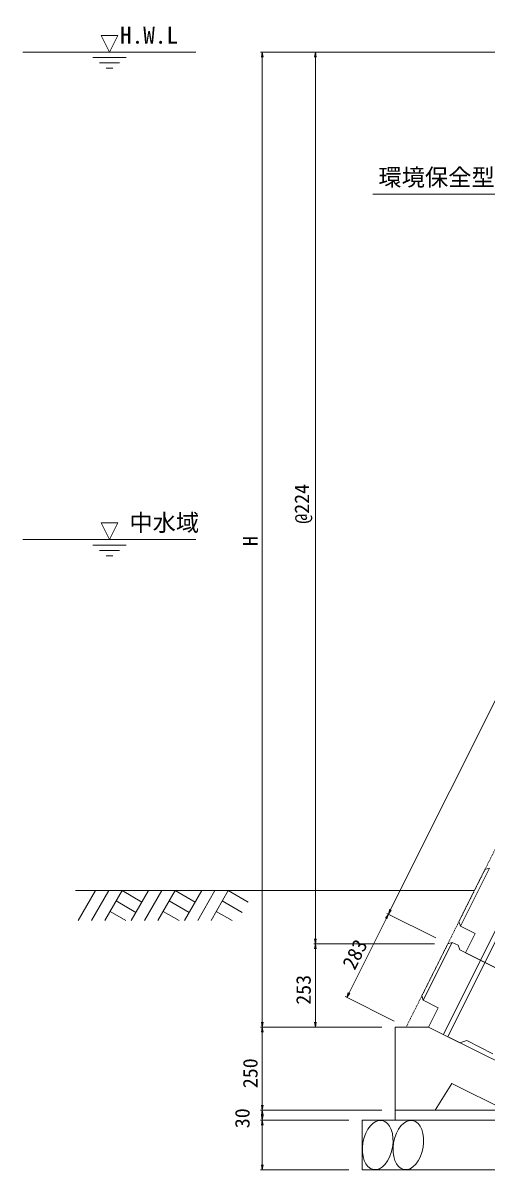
# Model space of a CAD drawing. Units: millimetres on the paper. Extents: x 0 to 841, y 0 to 594.
# Drawn here: x 541.3 to 611, y 308.4 to 481.2 of the extents above; entities that cross this region are included whole.
import ezdxf
from ezdxf.enums import TextEntityAlignment as Align

# ---------------------------------------------------------------- set-up
doc = ezdxf.new("R2010")
doc.units = ezdxf.units.MM
doc.linetypes.add('USER1', pattern=[0.1125, 0.0625, -0.05])
for name, color, linetype, lineweight in [('D-BGD（現況）', 6, 'Continuous', 18), ('D-STR-DIM（寸法）', 7, 'Continuous', 18), ('D-STR-HTXT（旗揚げ）', 7, 'Continuous', 18), ('D-STR-STRn（構造物）', 7, 'Continuous', 18), ('D-STR（構造物外形線）', 1, 'Continuous', 18)]:
    doc.layers.add(name, color=color, linetype=linetype, lineweight=lineweight)
doc.layers.add('D-STR-TXT（文字）', color=7, linetype='Continuous')
doc.styles.add('ＭＳ ゴシック', font='')
doc.styles.get('ＭＳ ゴシック').set_extended_font_data('MS Gothic')

msp = doc.modelspace()

# ---------------------------------------------------------------- linework, layer by layer
at = {"layer": 'D-BGD（現況）'}
for p, q in [((609.25, 350.618), (549.25, 350.618)), ((552.243, 350.618), (549.645, 346.118)), ((554.241, 350.618), (551.643, 346.118)), ((556.239, 350.618), (553.641, 346.118)), ((555.339, 349.059), (558.336, 347.329)), ((556.239, 350.618), (559.236, 348.888)), ((560.235, 350.618), (557.637, 346.118)), ((560.235, 350.618), (557.637, 346.118)), ((562.233, 350.618), (559.635, 346.118)), ((564.231, 350.618), (561.633, 346.118)), ((563.331, 349.059), (566.328, 347.329)), ((564.231, 350.618), (567.228, 348.888)), ((568.227, 350.618), (565.629, 346.118)), ((570.225, 350.618), (567.627, 346.118)), ((572.223, 350.618), (569.625, 346.118)), ((571.323, 349.059), (574.32, 347.329)), ((572.223, 350.618), (575.22, 348.888)), ((554.439, 347.501), (556.833, 346.118)), ((562.431, 347.501), (564.825, 346.118)), ((570.423, 347.501), (572.817, 346.118))]:
    msp.add_line(p, q, dxfattribs=at)
at = {"layer": 'D-STR-DIM（寸法）'}
for p, q in [((596.348, 347.174), (663.34, 481.159)), ((670.329, 476.776), (577.09, 476.776)), ((577.215, 476.026), (577.34, 476.776)), ((577.34, 476.776), (577.34, 476.676)), ((577.34, 476.776), (577.465, 476.026)), ((670.329, 476.776), (585.09, 476.776)), ((585.215, 476.026), (585.34, 476.776)), ((585.34, 476.776), (585.34, 476.676)), ((585.34, 476.776), (585.465, 476.026)), ((577.34, 330.19), (577.34, 476.676)), ((585.34, 342.712), (585.34, 476.676)), ((603.458, 343.507), (596.079, 347.196)), ((603.458, 343.507), (596.079, 347.196)), ((596.303, 347.084), (596.527, 347.811)), ((596.75, 347.699), (596.303, 347.084)), ((590.087, 334.652), (596.258, 346.995)), ((595.856, 346.47), (596.303, 347.084)), ((596.303, 347.084), (596.079, 346.358)), ((596.303, 347.084), (596.258, 346.995)), ((596.303, 347.084), (596.348, 347.174)), ((603.247, 342.612), (585.09, 342.612)), ((603.247, 342.612), (585.09, 342.612)), ((585.34, 342.612), (585.215, 343.362)), ((585.215, 341.862), (585.34, 342.612)), ((585.465, 343.362), (585.34, 342.612)), ((585.34, 342.612), (585.34, 342.712)), ((585.34, 342.612), (585.34, 342.512)), ((585.34, 342.612), (585.465, 341.862)), ((585.34, 330.19), (585.34, 342.512)), ((590.042, 334.562), (590.265, 335.289)), ((590.489, 335.177), (590.042, 334.562)), ((597.197, 330.985), (589.818, 334.674)), ((590.042, 334.562), (590.087, 334.652)), ((595.34, 330.09), (577.09, 330.09)), ((595.34, 330.09), (577.09, 330.09)), ((577.34, 330.09), (577.215, 330.84)), ((577.215, 329.34), (577.34, 330.09)), ((577.465, 330.84), (577.34, 330.09)), ((577.34, 330.09), (577.34, 330.19)), ((577.34, 330.09), (577.34, 329.99)), ((577.34, 330.09), (577.465, 329.34)), ((577.34, 329.99), (577.34, 317.69)), ((595.34, 330.09), (585.09, 330.09)), ((585.34, 330.09), (585.215, 330.84)), ((585.465, 330.84), (585.34, 330.09)), ((585.34, 330.09), (585.34, 330.19)), ((577.34, 317.59), (577.215, 318.34)), ((577.465, 318.34), (577.34, 317.59)), ((595.34, 317.59), (577.09, 317.59)), ((595.34, 317.59), (577.09, 317.59)), ((577.215, 316.84), (577.34, 317.59)), ((577.34, 316.09), (577.215, 316.84)), ((577.34, 317.59), (577.34, 317.69)), ((577.34, 317.59), (577.34, 317.49)), ((577.34, 317.59), (577.465, 316.84)), ((577.34, 317.49), (577.34, 316.19)), ((577.465, 316.84), (577.34, 316.09)), ((577.34, 316.09), (577.34, 316.19)), ((590.34, 316.09), (577.09, 316.09)), ((590.34, 316.09), (577.09, 316.09)), ((577.215, 315.34), (577.34, 316.09)), ((577.34, 316.09), (577.34, 315.99)), ((577.34, 316.09), (577.465, 315.34)), ((577.34, 315.99), (577.34, 308.69)), ((577.34, 308.59), (577.215, 309.34)), ((577.465, 309.34), (577.34, 308.59)), ((590.34, 308.59), (577.09, 308.59)), ((577.34, 308.59), (577.34, 308.69))]:
    msp.add_line(p, q, dxfattribs=at)
at = {"layer": 'D-STR-HTXT（旗揚げ）'}
for p, q in [((553.09, 479.276), (555.59, 479.276)), ((554.34, 476.776), (553.09, 479.276)), ((555.59, 479.276), (554.34, 476.776)), ((541.34, 476.776), (567.34, 476.776)), ((551.84, 475.943), (556.84, 475.943)), ((552.84, 475.143), (555.84, 475.143)), ((553.84, 474.343), (554.84, 474.343)), ((634.451, 455.392), (593.949, 455.392)), ((553.09, 405.933), (555.59, 405.933)), ((554.34, 403.433), (553.09, 405.933)), ((555.59, 405.933), (554.34, 403.433)), ((541.34, 403.433), (567.34, 403.433)), ((551.84, 402.6), (556.84, 402.6)), ((552.84, 401.8), (555.84, 401.8)), ((553.84, 401), (554.84, 401))]:
    msp.add_line(p, q, dxfattribs=at)
at = {"layer": 'D-STR-STRn（構造物）', "linetype": 'USER1'}
msp.add_line((598.986, 330.09), (672.329, 476.777), dxfattribs=at)
at = {"layer": 'D-STR-STRn（構造物）'}
for centre in [(594.702, 312.34), (599.308, 312.34)]:
    msp.add_ellipse(centre, major_axis=(0.651, 3.693), ratio=0.6, dxfattribs=at)
at = {"layer": 'D-STR（構造物外形線）'}
for p, q in [((610.837, 353.793), (606.924, 345.966)), ((611.508, 354.016), (607.148, 345.296)), ((611.508, 354.016), (610.837, 353.793)), ((615.757, 351.333), (610.166, 340.153)), ((616.427, 350.998), (610.837, 339.817)), ((606.924, 345.966), (607.148, 345.296)), ((609.384, 344.178), (607.148, 345.296)), ((607.93, 341.271), (609.384, 344.178)), ((605.247, 342.612), (601.334, 334.786)), ((605.918, 342.836), (601.558, 334.115)), ((605.918, 342.836), (605.247, 342.612)), ((605.918, 342.836), (606.812, 342.389)), ((606.812, 342.389), (607.036, 341.718)), ((607.036, 341.718), (614.862, 337.805)), ((612.626, 338.923), (607.93, 341.271)), ((610.166, 340.153), (604.576, 328.972)), ((610.837, 339.817), (605.247, 328.637)), ((601.334, 334.786), (601.558, 334.115)), ((603.794, 332.997), (601.558, 334.115)), ((602.34, 330.09), (603.794, 332.997)), ((597.34, 330.09), (597.34, 317.59)), ((597.34, 330.09), (602.34, 330.09)), ((607.036, 327.742), (602.34, 330.09)), ((602.34, 330.09), (618.84, 321.84)), ((608.087, 328.056), (607.036, 327.742)), ((612.022, 326.088), (608.087, 328.056)), ((605.84, 321.59), (603.34, 317.59)), ((605.84, 321.59), (613.94, 317.59)), ((597.34, 316.09), (597.34, 317.59)), ((597.34, 317.59), (622.84, 317.59)), ((597.34, 317.59), (603.34, 317.59)), ((592.34, 316.09), (592.34, 308.59)), ((627.84, 316.09), (592.34, 316.09)), ((627.84, 308.59), (592.34, 308.59))]:
    msp.add_line(p, q, dxfattribs=at)

# ---------------------------------------------------------------- texts
at = {"layer": 'D-STR-DIM（寸法）', "style": 'ＭＳ ゴシック'}
for s, rotation, p in [('@224', 90, (585.047, 405.819)), ('H', 90, (577.29, 402.466)), ('283', 63.435, (591.83, 338.251)), ('253', 90, (585.29, 333.45)), ('250', 90, (577.29, 320.901)), ('30', 90, (576.09, 314.883))]:
    msp.add_text(s, height=2.199, rotation=rotation, dxfattribs=at).set_placement(p, align=Align.BOTTOM_LEFT)
at = {"layer": 'D-STR-TXT（文字）', "style": 'ＭＳ ゴシック'}
for s, p in [('H.W.L', (555.94, 477.276)), ('環境保全型ブロック', (594.806, 455.892)), ('中水域', (557.34, 403.933))]:
    msp.add_text(s, height=2.566, dxfattribs=at).set_placement(p, align=Align.BOTTOM_LEFT)

doc.saveas('drawing.dxf')
